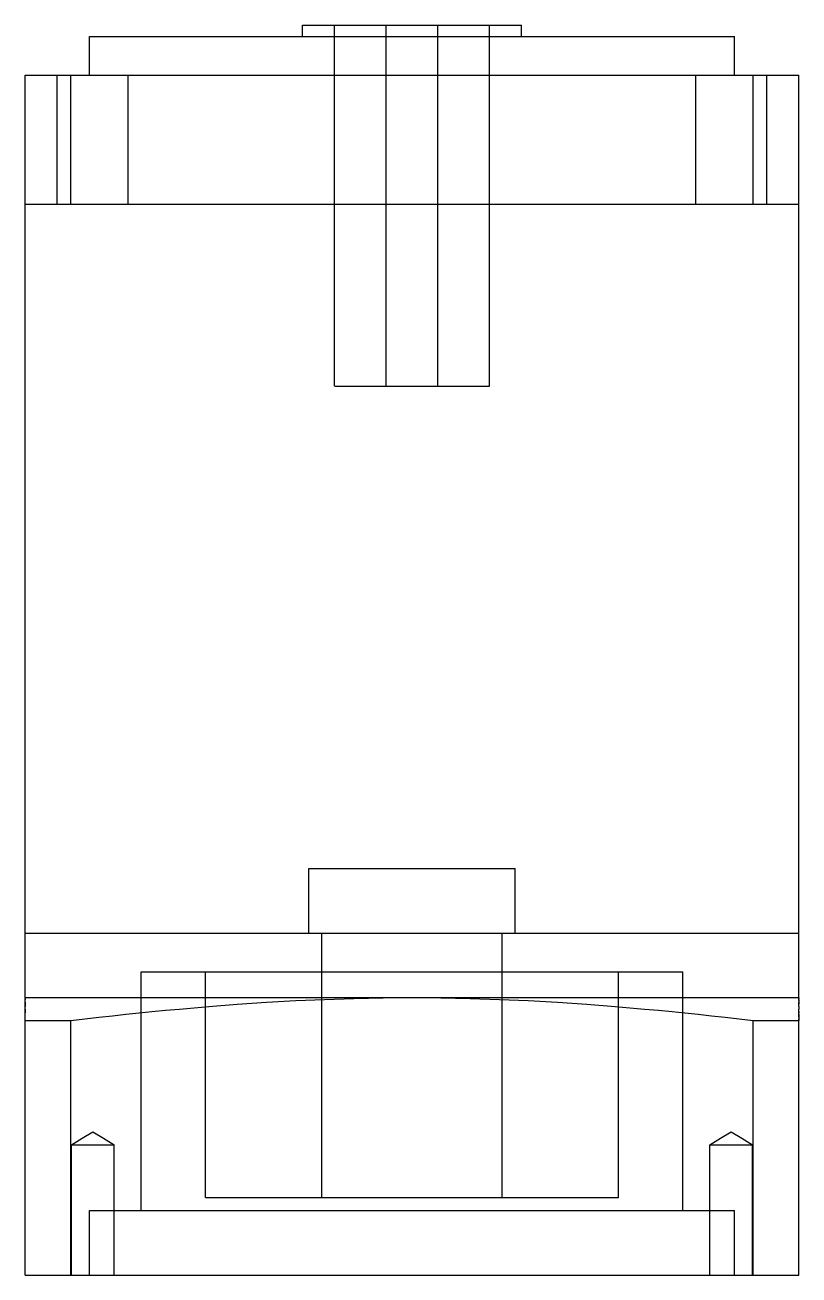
# Model space of a CAD drawing. Header units: millimetres. Extents: x -8 to 176, y 2 to 233.
# Drawn here: x 2 to 62, y 2 to 98.9 of the extents above; entities that cross this region are included whole.
import ezdxf

# ---------------------------------------------------------------- set-up
doc = ezdxf.new("R2010")
doc.units = ezdxf.units.MM
doc.layers.add('可见轮廓', color=7, linetype='Continuous')
doc.layers.add('隐藏线', color=5, linetype='Continuous')

msp = doc.modelspace()

# ---------------------------------------------------------------- linework, layer by layer
at = {"layer": '可见轮廓', "linetype": 'CONTINUOUS'}
for p, q in [((23.5, 98.9), (23.673, 98.9)), ((23.5, 98.45), (23.5, 98.9)), ((23.673, 98.9), (24.159, 98.9)), ((24.159, 98.9), (24.941, 98.9)), ((24.941, 98.9), (25.99, 98.9)), ((25.99, 98.9), (27.283, 98.9)), ((27.283, 98.9), (28.752, 98.9)), ((28.752, 98.9), (30.344, 98.9)), ((30.344, 98.9), (32, 98.9)), ((32, 98.9), (33.656, 98.9)), ((33.656, 98.9), (35.248, 98.9)), ((35.248, 98.9), (36.717, 98.9)), ((36.717, 98.9), (38.01, 98.9)), ((38.01, 98.9), (39.059, 98.9)), ((39.059, 98.9), (39.841, 98.9)), ((39.841, 98.9), (40.327, 98.9)), ((40.327, 98.9), (40.5, 98.9)), ((40.5, 98.45), (40.5, 98.9)), ((7, 98), (7.509, 98)), ((7, 96.5), (7, 98)), ((7.509, 98), (8.939, 98)), ((8.939, 98), (11.237, 98)), ((11.237, 98), (14.322, 98)), ((14.322, 98), (18.128, 98)), ((18.128, 98), (22.448, 98)), ((22.448, 98), (27.128, 98)), ((23.5, 98), (23.5, 98.45)), ((27.128, 98), (32, 98)), ((32, 98), (36.872, 98)), ((36.872, 98), (41.552, 98)), ((40.5, 98), (40.5, 98.45)), ((41.552, 98), (45.872, 98)), ((45.872, 98), (49.678, 98)), ((49.678, 98), (52.763, 98)), ((52.763, 98), (55.061, 98)), ((55.061, 98), (56.491, 98)), ((56.491, 98), (57, 98)), ((57, 96.5), (57, 98)), ((7, 95), (7, 96.5)), ((57, 95), (57, 96.5)), ((2, 95), (2.208, 95)), ((2, 90), (2, 95)), ((2.208, 95), (2.418, 95)), ((2.418, 95), (2.63, 95)), ((2.63, 95), (2.844, 95)), ((2.844, 95), (3.059, 95)), ((3.059, 95), (3.276, 95)), ((3.276, 95), (3.495, 95)), ((3.495, 95), (3.716, 95)), ((3.716, 95), (3.938, 95)), ((3.938, 95), (4.162, 95)), ((4.162, 95), (4.388, 95)), ((4.388, 95), (4.616, 95)), ((4.616, 95), (4.845, 95)), ((4.845, 95), (5.076, 95)), ((5.076, 95), (5.308, 95)), ((5.308, 95), (5.542, 95)), ((5.542, 95), (32, 95)), ((5.542, 90), (5.542, 95)), ((32, 95), (58.458, 95)), ((58.458, 95), (58.692, 95)), ((58.458, 90), (58.458, 95)), ((58.692, 95), (58.924, 95)), ((58.924, 95), (59.155, 95)), ((59.155, 95), (59.384, 95)), ((59.384, 95), (59.612, 95)), ((59.612, 95), (59.838, 95)), ((59.838, 95), (60.062, 95)), ((60.062, 95), (60.284, 95)), ((60.284, 95), (60.505, 95)), ((60.505, 95), (60.724, 95)), ((60.724, 95), (60.941, 95)), ((60.941, 95), (61.156, 95)), ((61.156, 95), (61.37, 95)), ((61.37, 95), (61.582, 95)), ((61.582, 95), (61.792, 95)), ((61.792, 95), (62, 95)), ((62, 90), (62, 95)), ((2, 85), (2, 90)), ((5.542, 85), (5.542, 90)), ((58.458, 85), (58.458, 90)), ((62, 85), (62, 90)), ((2, 85), (2.208, 85)), ((2, 56.75), (2, 85)), ((2.208, 85), (2.418, 85)), ((2.418, 85), (2.63, 85)), ((2.63, 85), (2.844, 85)), ((2.844, 85), (3.059, 85)), ((3.059, 85), (3.276, 85)), ((3.276, 85), (3.495, 85)), ((3.495, 85), (3.716, 85)), ((3.716, 85), (3.938, 85)), ((3.938, 85), (4.162, 85)), ((4.162, 85), (4.388, 85)), ((4.388, 85), (4.616, 85)), ((4.616, 85), (4.845, 85)), ((4.845, 85), (5.076, 85)), ((5.076, 85), (5.308, 85)), ((5.308, 85), (5.542, 85)), ((5.542, 85), (17, 85)), ((17, 85), (32, 85)), ((32, 85), (47, 85)), ((47, 85), (58.458, 85)), ((58.458, 85), (58.692, 85)), ((58.692, 85), (58.924, 85)), ((58.924, 85), (59.155, 85)), ((59.155, 85), (59.384, 85)), ((59.384, 85), (59.612, 85)), ((59.612, 85), (59.838, 85)), ((59.838, 85), (60.062, 85)), ((60.062, 85), (60.284, 85)), ((60.284, 85), (60.505, 85)), ((60.505, 85), (60.724, 85)), ((60.724, 85), (60.941, 85)), ((60.941, 85), (61.156, 85)), ((61.156, 85), (61.37, 85)), ((61.37, 85), (61.582, 85)), ((61.582, 85), (61.792, 85)), ((61.792, 85), (62, 85)), ((62, 56.75), (62, 85)), ((2, 28.5), (2, 56.75)), ((62, 28.5), (62, 56.75)), ((2, 28.5), (2.611, 28.5)), ((2, 26), (2, 28.5)), ((2.611, 28.5), (4.327, 28.5)), ((4.327, 28.5), (7.085, 28.5)), ((7.085, 28.5), (10.787, 28.5)), ((10.787, 28.5), (15.353, 28.5)), ((15.353, 28.5), (20.538, 28.5)), ((20.538, 28.5), (26.154, 28.5)), ((26.154, 28.5), (32, 28.5)), ((32, 28.5), (37.846, 28.5)), ((37.846, 28.5), (43.462, 28.5)), ((43.462, 28.5), (48.647, 28.5)), ((48.647, 28.5), (53.213, 28.5)), ((53.213, 28.5), (56.915, 28.5)), ((56.915, 28.5), (59.673, 28.5)), ((59.673, 28.5), (61.389, 28.5)), ((61.389, 28.5), (62, 28.5)), ((62, 26), (62, 28.5)), ((2, 23.5), (2, 26)), ((62, 23.5), (62, 26)), ((2, 23.5), (2.153, 23.5)), ((2, 23.485), (2, 23.5)), ((2, 23.485), (2, 23.44)), ((2, 23.44), (2, 23.366)), ((2, 23.267), (2, 23.366)), ((2, 23.139), (2, 23.267)), ((2.153, 23.5), (2.588, 23.5)), ((2.588, 23.5), (3.3, 23.5)), ((3.3, 23.5), (4.284, 23.5)), ((4.284, 23.5), (5.55, 23.5)), ((5.55, 23.5), (7.066, 23.5)), ((7.066, 23.5), (8.816, 23.5)), ((8.816, 23.5), (10.787, 23.5)), ((10.787, 23.5), (12.974, 23.5)), ((12.974, 23.5), (15.339, 23.5)), ((15.339, 23.5), (17.862, 23.5)), ((17.862, 23.5), (20.519, 23.5)), ((20.519, 23.5), (23.294, 23.5)), ((20.731, 23.139), (22.996, 23.267)), ((22.996, 23.267), (25.21, 23.366)), ((23.294, 23.5), (26.15, 23.5)), ((25.21, 23.366), (27.487, 23.44)), ((26.15, 23.5), (29.06, 23.5)), ((27.487, 23.44), (29.753, 23.485)), ((29.06, 23.5), (32, 23.5)), ((29.753, 23.485), (32, 23.5)), ((32, 23.5), (34.94, 23.5)), ((32, 23.5), (34.247, 23.485)), ((34.247, 23.485), (36.513, 23.44)), ((34.94, 23.5), (37.85, 23.5)), ((36.513, 23.44), (38.79, 23.366)), ((37.85, 23.5), (40.706, 23.5)), ((38.79, 23.366), (41.005, 23.267)), ((40.706, 23.5), (43.481, 23.5)), ((41.005, 23.267), (43.27, 23.139)), ((43.481, 23.5), (46.138, 23.5)), ((46.138, 23.5), (48.661, 23.5)), ((48.661, 23.5), (51.026, 23.5)), ((51.026, 23.5), (53.213, 23.5)), ((53.213, 23.5), (55.184, 23.5)), ((55.184, 23.5), (56.934, 23.5)), ((56.934, 23.5), (58.45, 23.5)), ((58.45, 23.5), (59.716, 23.5)), ((59.716, 23.5), (60.7, 23.5)), ((60.7, 23.5), (61.412, 23.5)), ((61.412, 23.5), (61.847, 23.5)), ((61.847, 23.5), (62, 23.5)), ((62, 23.485), (62, 23.5)), ((62, 23.44), (62, 23.485)), ((62, 23.366), (62, 23.44)), ((62, 23.366), (62, 23.267)), ((62, 23.267), (62, 23.139)), ((2, 22.985), (2, 23.139)), ((2, 22.985), (2, 22.814)), ((2, 22.619), (2, 22.814)), ((2, 22.519), (2, 22.619)), ((2, 22.519), (2, 22.417)), ((2, 22.417), (2, 22.317)), ((2, 22.211), (2, 22.317)), ((9.818, 22.211), (10.838, 22.317)), ((10.838, 22.317), (11.838, 22.417)), ((11.838, 22.417), (12.896, 22.519)), ((12.896, 22.519), (13.972, 22.619)), ((13.972, 22.619), (16.239, 22.814)), ((16.239, 22.814), (18.44, 22.985)), ((18.44, 22.985), (20.731, 23.139)), ((43.27, 23.139), (45.56, 22.985)), ((45.56, 22.985), (47.761, 22.814)), ((47.761, 22.814), (50.028, 22.619)), ((50.028, 22.619), (51.103, 22.519)), ((51.103, 22.519), (52.161, 22.417)), ((52.161, 22.417), (53.162, 22.317)), ((53.162, 22.317), (54.182, 22.211)), ((62, 22.985), (62, 23.139)), ((62, 22.814), (62, 22.985)), ((62, 22.814), (62, 22.619)), ((62, 22.519), (62, 22.619)), ((62, 22.417), (62, 22.519)), ((62, 22.317), (62, 22.417)), ((62, 22.211), (62, 22.317)), ((2, 22.1), (2, 22.211)), ((2, 21.985), (2, 22.1)), ((2, 21.863), (2, 21.985)), ((2, 21.737), (2, 21.863)), ((2, 21.737), (2.208, 21.737)), ((2, 12.75), (2, 21.737)), ((2.208, 21.737), (2.418, 21.737)), ((2.418, 21.737), (2.63, 21.737)), ((2.63, 21.737), (2.844, 21.737)), ((2.844, 21.737), (3.059, 21.737)), ((3.059, 21.737), (3.276, 21.737)), ((3.276, 21.737), (3.495, 21.737)), ((3.495, 21.737), (3.716, 21.737)), ((3.716, 21.737), (3.938, 21.737)), ((3.938, 21.737), (4.162, 21.737)), ((4.162, 21.737), (4.388, 21.737)), ((4.388, 21.737), (4.616, 21.737)), ((4.616, 21.737), (4.845, 21.737)), ((4.845, 21.737), (5.076, 21.737)), ((5.076, 21.737), (5.308, 21.737)), ((5.308, 21.737), (5.542, 21.737)), ((5.542, 21.737), (6.641, 21.863)), ((5.542, 12.75), (5.542, 21.737)), ((6.641, 21.863), (7.719, 21.985)), ((7.719, 21.985), (8.778, 22.101)), ((8.778, 22.101), (9.818, 22.211)), ((54.182, 22.211), (55.222, 22.1)), ((55.222, 22.1), (56.281, 21.985)), ((56.281, 21.985), (57.36, 21.863)), ((57.36, 21.863), (58.458, 21.737)), ((58.458, 21.737), (58.692, 21.737)), ((58.458, 12.75), (58.458, 21.737)), ((58.692, 21.737), (58.924, 21.737)), ((58.924, 21.737), (59.155, 21.737)), ((59.155, 21.737), (59.384, 21.737)), ((59.384, 21.737), (59.612, 21.737)), ((59.612, 21.737), (59.838, 21.737)), ((59.838, 21.737), (60.062, 21.737)), ((60.062, 21.737), (60.284, 21.737)), ((60.284, 21.737), (60.505, 21.737)), ((60.505, 21.737), (60.724, 21.737)), ((60.724, 21.737), (60.941, 21.737)), ((60.941, 21.737), (61.156, 21.737)), ((61.156, 21.737), (61.37, 21.737)), ((61.37, 21.737), (61.582, 21.737)), ((61.582, 21.737), (61.792, 21.737)), ((61.792, 21.737), (62, 21.737)), ((62, 22.101), (62, 22.211)), ((62, 21.985), (62, 22.101)), ((62, 21.985), (62, 21.863)), ((62, 21.737), (62, 21.863)), ((62, 12.75), (62, 21.737)), ((2, 11.868), (2, 12.75)), ((5.542, 11.868), (5.542, 12.75)), ((58.458, 11.868), (58.458, 12.75)), ((62, 11.868), (62, 12.75)), ((2, 2), (2, 11.868)), ((5.542, 2), (5.542, 11.868)), ((58.458, 2), (58.458, 11.868)), ((62, 2), (62, 11.868)), ((2, 2), (2.208, 2)), ((2.208, 2), (2.418, 2)), ((2.418, 2), (2.63, 2)), ((2.63, 2), (2.844, 2)), ((2.844, 2), (3.059, 2)), ((3.059, 2), (3.276, 2)), ((3.276, 2), (3.495, 2)), ((3.495, 2), (3.716, 2)), ((3.716, 2), (3.938, 2)), ((3.938, 2), (4.162, 2)), ((4.162, 2), (4.388, 2)), ((4.388, 2), (4.616, 2)), ((4.616, 2), (4.845, 2)), ((4.845, 2), (5.076, 2)), ((5.076, 2), (5.308, 2)), ((5.308, 2), (5.542, 2)), ((5.542, 2), (32, 2)), ((32, 2), (58.458, 2)), ((58.458, 2), (58.692, 2)), ((58.692, 2), (58.924, 2)), ((58.924, 2), (59.155, 2)), ((59.155, 2), (59.384, 2)), ((59.384, 2), (59.612, 2)), ((59.612, 2), (59.838, 2)), ((59.838, 2), (60.062, 2)), ((60.062, 2), (60.284, 2)), ((60.284, 2), (60.505, 2)), ((60.505, 2), (60.724, 2)), ((60.724, 2), (60.941, 2)), ((60.941, 2), (61.156, 2)), ((61.156, 2), (61.37, 2)), ((61.37, 2), (61.582, 2)), ((61.582, 2), (61.792, 2)), ((61.792, 2), (62, 2))]:
    msp.add_line(p, q, dxfattribs=at)
at = {"layer": '隐藏线'}
for p, q in [((23.5, 98.9), (23.673, 98.9)), ((23.673, 98.9), (24.159, 98.9)), ((24.159, 98.9), (24.941, 98.9)), ((24.941, 98.9), (25.99, 98.9)), ((25.99, 98.9), (27.283, 98.9)), ((26, 98.9), (26.019, 98.9)), ((26, 84.9), (26, 98.9)), ((26.019, 98.9), (26.072, 98.9)), ((26.072, 98.9), (26.16, 98.9)), ((26.122, 98.9), (26.465, 98.9)), ((26.16, 98.9), (26.282, 98.9)), ((26.282, 98.9), (26.439, 98.9)), ((26.439, 98.9), (26.629, 98.9)), ((26.465, 98.9), (27.017, 98.9)), ((26.629, 98.9), (26.85, 98.9)), ((26.85, 98.9), (27.101, 98.9)), ((27.017, 98.9), (27.757, 98.9)), ((27.101, 98.9), (27.383, 98.9)), ((27.283, 98.9), (28.752, 98.9)), ((27.383, 98.9), (27.691, 98.9)), ((27.691, 98.9), (28.024, 98.9)), ((27.757, 98.9), (28.671, 98.9)), ((28.024, 98.9), (28.38, 98.9)), ((28.38, 98.9), (28.76, 98.9)), ((28.671, 98.9), (29.708, 98.9)), ((28.752, 98.9), (30.344, 98.9)), ((28.76, 98.9), (29.157, 98.9)), ((29.157, 98.9), (29.572, 98.9)), ((29.572, 98.9), (30, 98.9)), ((29.708, 98.9), (30.831, 98.9)), ((30, 84.9), (30, 98.9)), ((30, 98.9), (32, 98.9)), ((30.344, 98.9), (32, 98.9)), ((30.831, 98.9), (32, 98.9)), ((32, 98.9), (34, 98.9)), ((32, 98.9), (33.169, 98.9)), ((32, 98.9), (33.656, 98.9)), ((33.169, 98.9), (34.292, 98.9)), ((33.656, 98.9), (35.248, 98.9)), ((34, 84.9), (34, 98.9)), ((34, 98.9), (34.428, 98.9)), ((34.292, 98.9), (35.329, 98.9)), ((34.428, 98.9), (34.843, 98.9)), ((34.843, 98.9), (35.24, 98.9)), ((35.24, 98.9), (35.62, 98.9)), ((35.248, 98.9), (36.717, 98.9)), ((35.329, 98.9), (36.243, 98.9)), ((35.62, 98.9), (35.976, 98.9)), ((35.976, 98.9), (36.309, 98.9)), ((36.243, 98.9), (36.983, 98.9)), ((36.309, 98.9), (36.617, 98.9)), ((36.617, 98.9), (36.899, 98.9)), ((36.717, 98.9), (38.01, 98.9)), ((36.899, 98.9), (37.15, 98.9)), ((36.983, 98.9), (37.535, 98.9)), ((37.15, 98.9), (37.371, 98.9)), ((37.371, 98.9), (37.561, 98.9)), ((37.535, 98.9), (37.878, 98.9)), ((37.561, 98.9), (37.718, 98.9)), ((37.718, 98.9), (37.84, 98.9)), ((37.84, 98.9), (37.928, 98.9)), ((37.928, 98.9), (37.981, 98.9)), ((37.981, 98.9), (38, 98.9)), ((38, 84.9), (38, 98.9)), ((38.01, 98.9), (39.059, 98.9)), ((39.059, 98.9), (39.841, 98.9)), ((39.841, 98.9), (40.327, 98.9)), ((40.327, 98.9), (40.5, 98.9)), ((7, 98), (7.509, 98)), ((7.509, 98), (8.939, 98)), ((8.939, 98), (11.237, 98)), ((11.237, 98), (14.322, 98)), ((14.322, 98), (18.128, 98)), ((18.128, 98), (22.448, 98)), ((22.448, 98), (27.128, 98)), ((23.5, 98), (23.673, 98)), ((23.673, 98), (24.159, 98)), ((24.159, 98), (24.941, 98)), ((24.941, 98), (25.99, 98)), ((25.99, 98), (27.283, 98)), ((27.128, 98), (32, 98)), ((27.283, 98), (28.752, 98)), ((28.752, 98), (30.344, 98)), ((30.344, 98), (32, 98)), ((32, 98), (33.656, 98)), ((32, 98), (36.872, 98)), ((33.656, 98), (35.248, 98)), ((35.248, 98), (36.717, 98)), ((36.717, 98), (38.01, 98)), ((36.872, 98), (41.552, 98)), ((38.01, 98), (39.059, 98)), ((39.059, 98), (39.841, 98)), ((39.841, 98), (40.327, 98)), ((40.327, 98), (40.5, 98)), ((41.552, 98), (45.872, 98)), ((45.872, 98), (49.678, 98)), ((49.678, 98), (52.763, 98)), ((52.763, 98), (55.061, 98)), ((55.061, 98), (56.491, 98)), ((56.491, 98), (57, 98)), ((2, 95), (2.208, 95)), ((2, 90), (2, 95)), ((2.208, 95), (2.418, 95)), ((2.418, 95), (2.63, 95)), ((2.63, 95), (2.844, 95)), ((2.844, 95), (3.059, 95)), ((3.059, 95), (3.276, 95)), ((3.276, 95), (3.495, 95)), ((3.495, 95), (3.716, 95)), ((3.716, 95), (3.938, 95)), ((3.938, 95), (4.162, 95)), ((4.162, 95), (4.388, 95)), ((4.388, 95), (4.616, 95)), ((4.501, 95), (4.557, 95)), ((4.501, 90), (4.501, 95)), ((4.557, 95), (4.715, 95)), ((4.616, 95), (4.845, 95)), ((4.715, 95), (4.967, 95)), ((4.845, 95), (5.076, 95)), ((4.967, 95), (5.307, 95)), ((5.076, 95), (5.308, 95)), ((5.307, 95), (5.725, 95)), ((5.308, 95), (5.542, 95)), ((5.542, 95), (32, 95)), ((5.542, 90), (5.542, 95)), ((5.725, 95), (6.201, 95)), ((6.201, 95), (6.715, 95)), ((6.715, 95), (7.251, 95)), ((7, 95), (7.509, 95)), ((7.251, 95), (7.787, 95)), ((7.509, 95), (8.939, 95)), ((7.787, 95), (8.302, 95)), ((8.302, 95), (8.777, 95)), ((8.777, 95), (9.196, 95)), ((8.939, 95), (11.237, 95)), ((9.196, 95), (9.535, 95)), ((9.535, 95), (9.788, 95)), ((9.788, 95), (9.945, 95)), ((9.945, 95), (10.001, 95)), ((10.001, 90), (10.001, 95)), ((11.237, 95), (14.322, 95)), ((14.322, 95), (18.128, 95)), ((18.128, 95), (22.448, 95)), ((22.448, 95), (27.128, 95)), ((27.128, 95), (32, 95)), ((32, 95), (36.872, 95)), ((32, 95), (58.458, 95)), ((36.872, 95), (41.552, 95)), ((41.552, 95), (45.872, 95)), ((45.872, 95), (49.678, 95)), ((49.678, 95), (52.763, 95)), ((52.763, 95), (55.061, 95)), ((53.999, 95), (54.055, 95)), ((53.999, 90), (53.999, 95)), ((54.055, 95), (54.212, 95)), ((54.212, 95), (54.465, 95)), ((54.465, 95), (54.804, 95)), ((54.804, 95), (55.223, 95)), ((55.061, 95), (56.491, 95)), ((55.223, 95), (55.698, 95)), ((55.698, 95), (56.213, 95)), ((56.213, 95), (56.749, 95)), ((56.491, 95), (57, 95)), ((56.749, 95), (57.285, 95)), ((57.285, 95), (57.799, 95)), ((57.799, 95), (58.275, 95)), ((58.275, 95), (58.693, 95)), ((58.458, 95), (58.692, 95)), ((58.458, 90), (58.458, 95)), ((58.692, 95), (58.924, 95)), ((58.693, 95), (59.033, 95)), ((58.924, 95), (59.155, 95)), ((59.033, 95), (59.285, 95)), ((59.155, 95), (59.384, 95)), ((59.285, 95), (59.443, 95)), ((59.384, 95), (59.612, 95)), ((59.443, 95), (59.499, 95)), ((59.499, 90), (59.499, 95)), ((59.612, 95), (59.838, 95)), ((59.838, 95), (60.062, 95)), ((60.062, 95), (60.284, 95)), ((60.284, 95), (60.505, 95)), ((60.505, 95), (60.724, 95)), ((60.724, 95), (60.941, 95)), ((60.941, 95), (61.156, 95)), ((61.156, 95), (61.37, 95)), ((61.37, 95), (61.582, 95)), ((61.582, 95), (61.792, 95)), ((61.792, 95), (62, 95)), ((62, 90), (62, 95)), ((2, 85), (2, 90)), ((4.501, 85), (4.501, 90)), ((5.542, 85), (5.542, 90)), ((10.001, 85), (10.001, 90)), ((53.999, 85), (53.999, 90)), ((58.458, 85), (58.458, 90)), ((59.499, 85), (59.499, 90)), ((62, 85), (62, 90)), ((2, 85), (2.208, 85)), ((2, 85), (2.068, 85)), ((2.068, 85), (2.262, 85)), ((2.208, 85), (2.418, 85)), ((2.262, 85), (2.58, 85)), ((2.418, 85), (2.63, 85)), ((2.58, 85), (3.022, 85)), ((2.63, 85), (2.844, 85)), ((2.844, 85), (3.059, 85)), ((3.022, 85), (3.596, 85)), ((3.059, 85), (3.276, 85)), ((3.276, 85), (3.495, 85)), ((3.495, 85), (3.716, 85)), ((3.596, 85), (4.288, 85)), ((3.716, 85), (3.938, 85)), ((3.938, 85), (4.162, 85)), ((4.162, 85), (4.388, 85)), ((4.288, 85), (5.097, 85)), ((4.388, 85), (4.616, 85)), ((4.501, 85), (4.557, 85)), ((4.557, 85), (4.715, 85)), ((4.616, 85), (4.845, 85)), ((4.715, 85), (4.967, 85)), ((4.845, 85), (5.076, 85)), ((4.967, 85), (5.307, 85)), ((5.076, 85), (5.308, 85)), ((5.097, 85), (6.019, 85)), ((5.307, 85), (5.725, 85)), ((5.308, 85), (5.542, 85)), ((5.542, 85), (17, 85)), ((5.725, 85), (6.201, 85)), ((6.019, 85), (7.059, 85)), ((6.201, 85), (6.715, 85)), ((6.715, 85), (7.251, 85)), ((7.059, 85), (8.204, 85)), ((7.251, 85), (7.787, 85)), ((7.787, 85), (8.302, 85)), ((8.204, 85), (9.448, 85)), ((8.302, 85), (8.777, 85)), ((8.777, 85), (9.196, 85)), ((9.196, 85), (9.535, 85)), ((9.448, 85), (10.787, 85)), ((9.535, 85), (9.788, 85)), ((9.788, 85), (9.945, 85)), ((9.945, 85), (10.001, 85)), ((10.787, 85), (12.222, 85)), ((12.222, 85), (13.74, 85)), ((13.74, 85), (15.335, 85)), ((15.335, 85), (17, 85)), ((17, 85), (32, 85)), ((17, 85), (18.733, 85)), ((18.733, 85), (20.522, 85)), ((20.522, 85), (22.358, 85)), ((22.358, 85), (24.235, 85)), ((24.235, 85), (26.148, 85)), ((26, 70.9), (26, 84.9)), ((26.148, 85), (28.085, 85)), ((28.085, 85), (30.038, 85)), ((30, 70.9), (30, 84.9)), ((30.038, 85), (32, 85)), ((32, 85), (47, 85)), ((32, 85), (33.962, 85)), ((33.962, 85), (35.915, 85)), ((34, 70.9), (34, 84.9)), ((35.915, 85), (37.852, 85)), ((37.852, 85), (39.765, 85)), ((38, 70.9), (38, 84.9)), ((39.765, 85), (41.642, 85)), ((41.642, 85), (43.478, 85)), ((43.478, 85), (45.267, 85)), ((45.267, 85), (47, 85)), ((47, 85), (58.458, 85)), ((47, 85), (48.665, 85)), ((48.665, 85), (50.26, 85)), ((50.26, 85), (51.778, 85)), ((51.778, 85), (53.213, 85)), ((53.213, 85), (54.552, 85)), ((53.999, 85), (54.055, 85)), ((54.055, 85), (54.212, 85)), ((54.212, 85), (54.465, 85)), ((54.465, 85), (54.804, 85)), ((54.552, 85), (55.796, 85)), ((54.804, 85), (55.223, 85)), ((55.223, 85), (55.698, 85)), ((55.698, 85), (56.213, 85)), ((55.796, 85), (56.941, 85)), ((56.213, 85), (56.749, 85)), ((56.749, 85), (57.285, 85)), ((56.941, 85), (57.981, 85)), ((57.285, 85), (57.799, 85)), ((57.799, 85), (58.275, 85)), ((57.981, 85), (58.903, 85)), ((58.275, 85), (58.693, 85)), ((58.458, 85), (58.692, 85)), ((58.692, 85), (58.924, 85)), ((58.693, 85), (59.033, 85)), ((58.903, 85), (59.712, 85)), ((58.924, 85), (59.155, 85)), ((59.033, 85), (59.285, 85)), ((59.155, 85), (59.384, 85)), ((59.285, 85), (59.443, 85)), ((59.384, 85), (59.612, 85)), ((59.443, 85), (59.499, 85)), ((59.612, 85), (59.838, 85)), ((59.712, 85), (60.404, 85)), ((59.838, 85), (60.062, 85)), ((60.062, 85), (60.284, 85)), ((60.284, 85), (60.505, 85)), ((60.404, 85), (60.978, 85)), ((60.505, 85), (60.724, 85)), ((60.724, 85), (60.941, 85)), ((60.941, 85), (61.156, 85)), ((60.978, 85), (61.42, 85)), ((61.156, 85), (61.37, 85)), ((61.37, 85), (61.582, 85)), ((61.42, 85), (61.738, 85)), ((61.582, 85), (61.792, 85)), ((61.738, 85), (61.932, 85)), ((61.792, 85), (62, 85)), ((61.932, 85), (62, 85)), ((26.027, 70.9), (26.038, 70.9)), ((26.038, 70.9), (26.052, 70.9)), ((26.068, 70.9), (26.131, 70.9)), ((26.122, 70.9), (26.465, 70.9)), ((26.131, 70.9), (26.213, 70.9)), ((26.213, 70.9), (26.315, 70.9)), ((26.315, 70.9), (26.435, 70.9)), ((26.435, 70.9), (26.575, 70.9)), ((26.465, 70.9), (27.017, 70.9)), ((26.575, 70.9), (26.733, 70.9)), ((26.733, 70.9), (26.909, 70.9)), ((26.909, 70.9), (27.101, 70.9)), ((27.017, 70.9), (27.757, 70.9)), ((27.101, 70.9), (27.383, 70.9)), ((27.383, 70.9), (27.691, 70.9)), ((27.691, 70.9), (28.024, 70.9)), ((27.757, 70.9), (28.671, 70.9)), ((28.024, 70.9), (28.38, 70.9)), ((28.38, 70.9), (28.76, 70.9)), ((28.671, 70.9), (29.708, 70.9)), ((28.76, 70.9), (29.157, 70.9)), ((29.157, 70.9), (29.572, 70.9)), ((29.572, 70.9), (30, 70.9)), ((29.708, 70.9), (30.831, 70.9)), ((30, 70.9), (32, 70.9)), ((30.831, 70.9), (32, 70.9)), ((32, 70.9), (34, 70.9)), ((32, 70.9), (33.169, 70.9)), ((33.169, 70.9), (34.292, 70.9)), ((34, 70.9), (34.428, 70.9)), ((34.292, 70.9), (35.329, 70.9)), ((34.428, 70.9), (34.843, 70.9)), ((34.843, 70.9), (35.24, 70.9)), ((35.24, 70.9), (35.62, 70.9)), ((35.329, 70.9), (36.243, 70.9)), ((35.62, 70.9), (35.976, 70.9)), ((35.976, 70.9), (36.309, 70.9)), ((36.243, 70.9), (36.983, 70.9)), ((36.309, 70.9), (36.617, 70.9)), ((36.617, 70.9), (36.899, 70.9)), ((36.899, 70.9), (37.091, 70.9)), ((36.983, 70.9), (37.535, 70.9)), ((37.091, 70.9), (37.267, 70.9)), ((37.267, 70.9), (37.425, 70.9)), ((37.425, 70.9), (37.565, 70.9)), ((37.535, 70.9), (37.878, 70.9)), ((37.565, 70.9), (37.685, 70.9)), ((37.685, 70.9), (37.787, 70.9)), ((37.787, 70.9), (37.869, 70.9)), ((37.878, 70.9), (38, 70.9)), ((37.932, 70.9), (37.948, 70.9)), ((37.999, 70.9), (38, 70.9)), ((24, 33.5), (24.163, 33.5)), ((24, 31), (24, 33.5)), ((24.163, 33.5), (24.621, 33.5)), ((24.621, 33.5), (25.356, 33.5)), ((25.356, 33.5), (26.343, 33.5)), ((26.343, 33.5), (27.561, 33.5)), ((27.561, 33.5), (28.943, 33.5)), ((28.943, 33.5), (30.441, 33.5)), ((30.441, 33.5), (32, 33.5)), ((32, 33.5), (33.559, 33.5)), ((33.559, 33.5), (35.057, 33.5)), ((35.057, 33.5), (36.439, 33.5)), ((36.439, 33.5), (37.657, 33.5)), ((37.657, 33.5), (38.644, 33.5)), ((38.644, 33.5), (39.379, 33.5)), ((39.379, 33.5), (39.837, 33.5)), ((39.837, 33.5), (40, 33.5)), ((40, 31), (40, 33.5)), ((24, 28.5), (24, 31)), ((40, 28.5), (40, 31)), ((2, 28.5), (2.611, 28.5)), ((2.611, 28.5), (4.327, 28.5)), ((4.327, 28.5), (7.085, 28.5)), ((7.085, 28.5), (10.787, 28.5)), ((10.787, 28.5), (15.353, 28.5)), ((15.353, 28.5), (20.538, 28.5)), ((20.538, 28.5), (26.154, 28.5)), ((24, 28.5), (24.163, 28.5)), ((24.163, 28.5), (24.621, 28.5)), ((24.621, 28.5), (25.356, 28.5)), ((25, 18.25), (25, 28.5)), ((25, 28.5), (25.143, 28.5)), ((25.143, 28.5), (25.543, 28.5)), ((25.356, 28.5), (26.343, 28.5)), ((25.543, 28.5), (26.186, 28.5)), ((26.154, 28.5), (32, 28.5)), ((26.186, 28.5), (27.05, 28.5)), ((26.343, 28.5), (27.561, 28.5)), ((27.05, 28.5), (28.116, 28.5)), ((27.561, 28.5), (28.943, 28.5)), ((28.116, 28.5), (29.325, 28.5)), ((28.943, 28.5), (30.441, 28.5)), ((29.325, 28.5), (30.636, 28.5)), ((30.441, 28.5), (32, 28.5)), ((30.636, 28.5), (32, 28.5)), ((32, 28.5), (33.364, 28.5)), ((32, 28.5), (37.846, 28.5)), ((32, 28.5), (33.559, 28.5)), ((33.364, 28.5), (34.675, 28.5)), ((33.559, 28.5), (35.057, 28.5)), ((34.675, 28.5), (35.884, 28.5)), ((35.057, 28.5), (36.439, 28.5)), ((35.884, 28.5), (36.95, 28.5)), ((36.439, 28.5), (37.657, 28.5)), ((36.95, 28.5), (37.814, 28.5)), ((37.657, 28.5), (38.644, 28.5)), ((37.814, 28.5), (38.457, 28.5)), ((37.846, 28.5), (43.462, 28.5)), ((38.457, 28.5), (38.857, 28.5)), ((38.644, 28.5), (39.379, 28.5)), ((38.857, 28.5), (39, 28.5)), ((39, 18.25), (39, 28.5)), ((39.379, 28.5), (39.837, 28.5)), ((39.837, 28.5), (40, 28.5)), ((43.462, 28.5), (48.647, 28.5)), ((48.647, 28.5), (53.213, 28.5)), ((53.213, 28.5), (56.915, 28.5)), ((56.915, 28.5), (59.673, 28.5)), ((59.673, 28.5), (61.389, 28.5)), ((61.389, 28.5), (62, 28.5)), ((11, 25.5), (11.428, 25.5)), ((11, 16.25), (11, 25.5)), ((11.428, 25.5), (12.629, 25.5)), ((12.629, 25.5), (14.559, 25.5)), ((14.559, 25.5), (17.151, 25.5)), ((16, 16.75), (16, 25.5)), ((16, 25.5), (16.326, 25.5)), ((16.326, 25.5), (17.241, 25.5)), ((17.151, 25.5), (20.347, 25.5)), ((17.241, 25.5), (18.712, 25.5)), ((18.712, 25.5), (20.686, 25.5)), ((20.347, 25.5), (23.976, 25.5)), ((20.686, 25.5), (23.122, 25.5)), ((23.122, 25.5), (25.887, 25.5)), ((23.976, 25.5), (27.907, 25.5)), ((25.887, 25.5), (28.882, 25.5)), ((27.907, 25.5), (32, 25.5)), ((28.882, 25.5), (32, 25.5)), ((32, 25.5), (35.118, 25.5)), ((32, 25.5), (36.093, 25.5)), ((35.118, 25.5), (38.113, 25.5)), ((36.093, 25.5), (40.024, 25.5)), ((38.113, 25.5), (40.878, 25.5)), ((40.024, 25.5), (43.653, 25.5)), ((40.878, 25.5), (43.314, 25.5)), ((43.314, 25.5), (45.288, 25.5)), ((43.653, 25.5), (46.849, 25.5)), ((45.288, 25.5), (46.759, 25.5)), ((46.759, 25.5), (47.674, 25.5)), ((46.849, 25.5), (49.441, 25.5)), ((47.674, 25.5), (48, 25.5)), ((48, 16.75), (48, 25.5)), ((49.441, 25.5), (51.371, 25.5)), ((51.371, 25.5), (52.572, 25.5)), ((52.572, 25.5), (53, 25.5)), ((53, 16.25), (53, 25.5)), ((2, 23.485), (2, 23.5)), ((2, 23.5), (2.153, 23.5)), ((2, 23.485), (2, 23.44)), ((2, 23.366), (2, 23.44)), ((2, 23.267), (2, 23.366)), ((2, 23.139), (2, 23.267)), ((2.153, 23.5), (2.588, 23.5)), ((2.588, 23.5), (3.3, 23.5)), ((3.3, 23.5), (4.284, 23.5)), ((4.284, 23.5), (5.55, 23.5)), ((5.55, 23.5), (7.066, 23.5)), ((7.066, 23.5), (8.816, 23.5)), ((8.816, 23.5), (10.787, 23.5)), ((10.787, 23.5), (12.974, 23.5)), ((12.974, 23.5), (15.339, 23.5)), ((15.339, 23.5), (17.862, 23.5)), ((17.862, 23.5), (20.519, 23.5)), ((20.519, 23.5), (23.294, 23.5)), ((20.73, 23.139), (22.995, 23.267)), ((22.995, 23.267), (25.21, 23.366)), ((23.294, 23.5), (26.15, 23.5)), ((25.21, 23.366), (27.487, 23.44)), ((26.15, 23.5), (29.06, 23.5)), ((27.487, 23.44), (29.753, 23.485)), ((29.06, 23.5), (32, 23.5)), ((29.753, 23.485), (32, 23.5)), ((32, 23.5), (34.247, 23.485)), ((32, 23.5), (34.94, 23.5)), ((34.247, 23.485), (36.513, 23.44)), ((34.94, 23.5), (37.85, 23.5)), ((36.513, 23.44), (38.79, 23.366)), ((37.85, 23.5), (40.706, 23.5)), ((38.79, 23.366), (41.004, 23.267)), ((40.706, 23.5), (43.481, 23.5)), ((41.004, 23.267), (43.269, 23.139)), ((43.481, 23.5), (46.138, 23.5)), ((46.138, 23.5), (48.661, 23.5)), ((48.661, 23.5), (51.026, 23.5)), ((51.026, 23.5), (53.213, 23.5)), ((53.213, 23.5), (55.184, 23.5)), ((55.184, 23.5), (56.934, 23.5)), ((56.934, 23.5), (58.45, 23.5)), ((58.45, 23.5), (59.716, 23.5)), ((59.716, 23.5), (60.7, 23.5)), ((60.7, 23.5), (61.412, 23.5)), ((61.412, 23.5), (61.847, 23.5)), ((61.847, 23.5), (62, 23.5)), ((62, 23.485), (62, 23.5)), ((62, 23.485), (62, 23.44)), ((62, 23.366), (62, 23.44)), ((62, 23.267), (62, 23.366)), ((62, 23.267), (62, 23.139)), ((2, 23.139), (2, 22.985)), ((2, 22.814), (2, 22.985)), ((2, 22.619), (2, 22.814)), ((2, 22.619), (2, 22.519)), ((2, 22.417), (2, 22.519)), ((2, 22.317), (2, 22.417)), ((2, 22.211), (2, 22.317)), ((9.818, 22.211), (10.838, 22.317)), ((10.838, 22.317), (11.839, 22.417)), ((11.839, 22.417), (12.897, 22.519)), ((12.897, 22.519), (13.972, 22.619)), ((13.972, 22.619), (16.239, 22.814)), ((16.239, 22.814), (18.44, 22.985)), ((18.44, 22.985), (20.73, 23.139)), ((43.269, 23.139), (45.56, 22.985)), ((45.56, 22.985), (47.761, 22.814)), ((47.761, 22.814), (50.028, 22.619)), ((50.028, 22.619), (51.104, 22.519)), ((51.104, 22.519), (52.162, 22.417)), ((52.162, 22.417), (53.162, 22.317)), ((53.162, 22.317), (54.182, 22.211)), ((62, 23.139), (62, 22.985)), ((62, 22.814), (62, 22.985)), ((62, 22.814), (62, 22.619)), ((62, 22.519), (62, 22.619)), ((62, 22.417), (62, 22.519)), ((62, 22.417), (62, 22.317)), ((62, 22.211), (62, 22.317)), ((2, 22.101), (2, 22.211)), ((2, 21.985), (2, 22.101)), ((2, 21.863), (2, 21.985)), ((2, 21.737), (2, 21.863)), ((2, 21.737), (2.208, 21.737)), ((2, 12.75), (2, 21.737)), ((2.208, 21.737), (2.418, 21.737)), ((2.418, 21.737), (2.63, 21.737)), ((2.63, 21.737), (2.844, 21.737)), ((2.844, 21.737), (3.059, 21.737)), ((3.059, 21.737), (3.276, 21.737)), ((3.276, 21.737), (3.495, 21.737)), ((3.495, 21.737), (3.716, 21.737)), ((3.716, 21.737), (3.938, 21.737)), ((3.938, 21.737), (4.162, 21.737)), ((4.162, 21.737), (4.388, 21.737)), ((4.388, 21.737), (4.616, 21.737)), ((4.616, 21.737), (4.845, 21.737)), ((4.845, 21.737), (5.076, 21.737)), ((5.076, 21.737), (5.308, 21.737)), ((5.308, 21.737), (5.542, 21.737)), ((5.542, 21.737), (6.64, 21.863)), ((5.542, 12.75), (5.542, 21.737)), ((6.64, 21.863), (7.719, 21.985)), ((7.719, 21.985), (8.778, 22.1)), ((8.778, 22.1), (9.818, 22.211)), ((54.182, 22.211), (55.222, 22.101)), ((55.222, 22.101), (56.281, 21.985)), ((56.281, 21.985), (57.359, 21.863)), ((57.359, 21.863), (58.458, 21.737)), ((58.458, 21.737), (58.692, 21.737)), ((58.458, 12.75), (58.458, 21.737)), ((58.692, 21.737), (58.924, 21.737)), ((58.924, 21.737), (59.155, 21.737)), ((59.155, 21.737), (59.384, 21.737)), ((59.384, 21.737), (59.612, 21.737)), ((59.612, 21.737), (59.838, 21.737)), ((59.838, 21.737), (60.062, 21.737)), ((60.062, 21.737), (60.284, 21.737)), ((60.284, 21.737), (60.505, 21.737)), ((60.505, 21.737), (60.724, 21.737)), ((60.724, 21.737), (60.941, 21.737)), ((60.941, 21.737), (61.156, 21.737)), ((61.156, 21.737), (61.37, 21.737)), ((61.37, 21.737), (61.582, 21.737)), ((61.582, 21.737), (61.792, 21.737)), ((61.792, 21.737), (62, 21.737)), ((62, 22.211), (62, 22.1)), ((62, 22.1), (62, 21.985)), ((62, 21.985), (62, 21.863)), ((62, 21.863), (62, 21.737)), ((62, 12.75), (62, 21.737)), ((25, 8), (25, 18.25)), ((39, 8), (39, 18.25)), ((16, 8), (16, 16.75)), ((48, 8), (48, 16.75)), ((11, 7), (11, 16.25)), ((53, 7), (53, 16.25)), ((2, 11.868), (2, 12.75)), ((5.542, 11.868), (5.542, 12.75)), ((6.426, 12.596), (7.251, 13.091)), ((7.251, 13.091), (8.076, 12.596)), ((55.924, 12.596), (56.749, 13.091)), ((56.749, 13.091), (57.574, 12.596)), ((58.458, 11.868), (58.458, 12.75)), ((62, 11.868), (62, 12.75)), ((2, 2), (2, 11.868)), ((5.542, 2), (5.542, 11.868)), ((5.601, 12.1), (6.426, 12.596)), ((5.601, 7.05), (5.601, 12.1)), ((5.601, 12.1), (5.635, 12.1)), ((5.635, 12.1), (5.729, 12.1)), ((5.729, 12.1), (5.881, 12.1)), ((5.881, 12.1), (6.085, 12.1)), ((6.085, 12.1), (6.336, 12.1)), ((6.336, 12.1), (6.621, 12.1)), ((6.621, 12.1), (6.93, 12.1)), ((6.93, 12.1), (7.251, 12.1)), ((7.251, 12.1), (7.573, 12.1)), ((7.573, 12.1), (7.882, 12.1)), ((7.882, 12.1), (8.167, 12.1)), ((8.076, 12.596), (8.901, 12.1)), ((8.167, 12.1), (8.418, 12.1)), ((8.418, 12.1), (8.622, 12.1)), ((8.622, 12.1), (8.773, 12.1)), ((8.773, 12.1), (8.868, 12.1)), ((8.868, 12.1), (8.901, 12.1)), ((8.901, 7.05), (8.901, 12.1)), ((55.099, 12.1), (55.924, 12.596)), ((55.099, 7.05), (55.099, 12.1)), ((55.099, 12.1), (55.132, 12.1)), ((55.132, 12.1), (55.227, 12.1)), ((55.227, 12.1), (55.378, 12.1)), ((55.378, 12.1), (55.582, 12.1)), ((55.582, 12.1), (55.833, 12.1)), ((55.833, 12.1), (56.118, 12.1)), ((56.118, 12.1), (56.427, 12.1)), ((56.427, 12.1), (56.749, 12.1)), ((56.749, 12.1), (57.07, 12.1)), ((57.07, 12.1), (57.379, 12.1)), ((57.379, 12.1), (57.664, 12.1)), ((57.574, 12.596), (58.399, 12.1)), ((57.664, 12.1), (57.915, 12.1)), ((57.915, 12.1), (58.119, 12.1)), ((58.119, 12.1), (58.271, 12.1)), ((58.271, 12.1), (58.365, 12.1)), ((58.365, 12.1), (58.399, 12.1)), ((58.399, 7.05), (58.399, 12.1)), ((58.458, 2), (58.458, 11.868)), ((62, 2), (62, 11.868)), ((16, 8), (16.326, 8)), ((16.326, 8), (17.241, 8)), ((17.241, 8), (18.712, 8)), ((18.712, 8), (20.686, 8)), ((20.686, 8), (23.122, 8)), ((23.122, 8), (25.887, 8)), ((25, 8), (25.143, 8)), ((25.143, 8), (25.543, 8)), ((25.543, 8), (26.186, 8)), ((25.887, 8), (28.882, 8)), ((26.186, 8), (27.05, 8)), ((27.05, 8), (28.116, 8)), ((28.116, 8), (29.325, 8)), ((28.882, 8), (32, 8)), ((29.325, 8), (30.636, 8)), ((30.636, 8), (32, 8)), ((32, 8), (33.364, 8)), ((32, 8), (35.118, 8)), ((33.364, 8), (34.675, 8)), ((34.675, 8), (35.884, 8)), ((35.118, 8), (38.113, 8)), ((35.884, 8), (36.95, 8)), ((36.95, 8), (37.814, 8)), ((37.814, 8), (38.457, 8)), ((38.113, 8), (40.878, 8)), ((38.457, 8), (38.857, 8)), ((38.857, 8), (39, 8)), ((40.878, 8), (43.314, 8)), ((43.314, 8), (45.288, 8)), ((45.288, 8), (46.759, 8)), ((46.759, 8), (47.674, 8)), ((47.674, 8), (48, 8)), ((5.601, 2), (5.601, 7.05)), ((7, 4.5), (7, 7)), ((7, 7), (7.509, 7)), ((7.509, 7), (8.939, 7)), ((8.901, 2), (8.901, 7.05)), ((8.939, 7), (11.237, 7)), ((11, 7), (11.428, 7)), ((11.237, 7), (14.322, 7)), ((11.428, 7), (12.629, 7)), ((12.629, 7), (14.559, 7)), ((14.322, 7), (18.128, 7)), ((14.559, 7), (17.151, 7)), ((17.151, 7), (20.347, 7)), ((18.128, 7), (22.448, 7)), ((20.347, 7), (23.976, 7)), ((22.448, 7), (27.128, 7)), ((23.976, 7), (27.907, 7)), ((27.128, 7), (32, 7)), ((27.907, 7), (32, 7)), ((32, 7), (36.872, 7)), ((32, 7), (36.093, 7)), ((36.093, 7), (40.024, 7)), ((36.872, 7), (41.552, 7)), ((40.024, 7), (43.653, 7)), ((41.552, 7), (45.872, 7)), ((43.653, 7), (46.849, 7)), ((45.872, 7), (49.678, 7)), ((46.849, 7), (49.441, 7)), ((49.441, 7), (51.371, 7)), ((49.678, 7), (52.763, 7)), ((51.371, 7), (52.572, 7)), ((52.572, 7), (53, 7)), ((52.763, 7), (55.061, 7)), ((55.061, 7), (56.491, 7)), ((55.099, 2), (55.099, 7.05)), ((56.491, 7), (57, 7)), ((57, 4.5), (57, 7)), ((58.399, 2), (58.399, 7.05)), ((7, 2), (7, 4.5)), ((57, 2), (57, 4.5)), ((2, 2), (2.208, 2)), ((2.208, 2), (2.418, 2)), ((2.418, 2), (2.63, 2)), ((2.63, 2), (2.844, 2)), ((2.844, 2), (3.059, 2)), ((3.059, 2), (3.276, 2)), ((3.276, 2), (3.495, 2)), ((3.495, 2), (3.716, 2)), ((3.716, 2), (3.938, 2)), ((3.938, 2), (4.162, 2)), ((4.162, 2), (4.388, 2)), ((4.388, 2), (4.616, 2)), ((4.616, 2), (4.845, 2)), ((4.845, 2), (5.076, 2)), ((5.076, 2), (5.308, 2)), ((5.308, 2), (5.542, 2)), ((5.542, 2), (32, 2)), ((5.601, 2), (5.635, 2)), ((5.635, 2), (5.729, 2)), ((5.729, 2), (5.881, 2)), ((5.881, 2), (6.085, 2)), ((6.085, 2), (6.336, 2)), ((6.336, 2), (6.621, 2)), ((6.621, 2), (6.93, 2)), ((6.93, 2), (7.251, 2)), ((7, 2), (7.509, 2)), ((7.251, 2), (7.573, 2)), ((7.509, 2), (8.939, 2)), ((7.573, 2), (7.882, 2)), ((7.882, 2), (8.167, 2)), ((8.167, 2), (8.418, 2)), ((8.418, 2), (8.622, 2)), ((8.622, 2), (8.773, 2)), ((8.773, 2), (8.868, 2)), ((8.868, 2), (8.901, 2)), ((8.939, 2), (11.237, 2)), ((11.237, 2), (14.322, 2)), ((14.322, 2), (18.128, 2)), ((18.128, 2), (22.448, 2)), ((22.448, 2), (27.128, 2)), ((27.128, 2), (32, 2)), ((32, 2), (36.872, 2)), ((32, 2), (58.458, 2)), ((36.872, 2), (41.552, 2)), ((41.552, 2), (45.872, 2)), ((45.872, 2), (49.678, 2)), ((49.678, 2), (52.763, 2)), ((52.763, 2), (55.061, 2)), ((55.061, 2), (56.491, 2)), ((55.099, 2), (55.132, 2)), ((55.132, 2), (55.227, 2)), ((55.227, 2), (55.378, 2)), ((55.378, 2), (55.582, 2)), ((55.582, 2), (55.833, 2)), ((55.833, 2), (56.118, 2)), ((56.118, 2), (56.427, 2)), ((56.427, 2), (56.749, 2)), ((56.491, 2), (57, 2)), ((56.749, 2), (57.07, 2)), ((57.07, 2), (57.379, 2)), ((57.379, 2), (57.664, 2)), ((57.664, 2), (57.915, 2)), ((57.915, 2), (58.119, 2)), ((58.119, 2), (58.271, 2)), ((58.271, 2), (58.365, 2)), ((58.365, 2), (58.399, 2)), ((58.458, 2), (58.692, 2)), ((58.692, 2), (58.924, 2)), ((58.924, 2), (59.155, 2)), ((59.155, 2), (59.384, 2)), ((59.384, 2), (59.612, 2)), ((59.612, 2), (59.838, 2)), ((59.838, 2), (60.062, 2)), ((60.062, 2), (60.284, 2)), ((60.284, 2), (60.505, 2)), ((60.505, 2), (60.724, 2)), ((60.724, 2), (60.941, 2)), ((60.941, 2), (61.156, 2)), ((61.156, 2), (61.37, 2)), ((61.37, 2), (61.582, 2)), ((61.582, 2), (61.792, 2)), ((61.792, 2), (62, 2))]:
    msp.add_line(p, q, dxfattribs=at)

doc.saveas('drawing.dxf')
